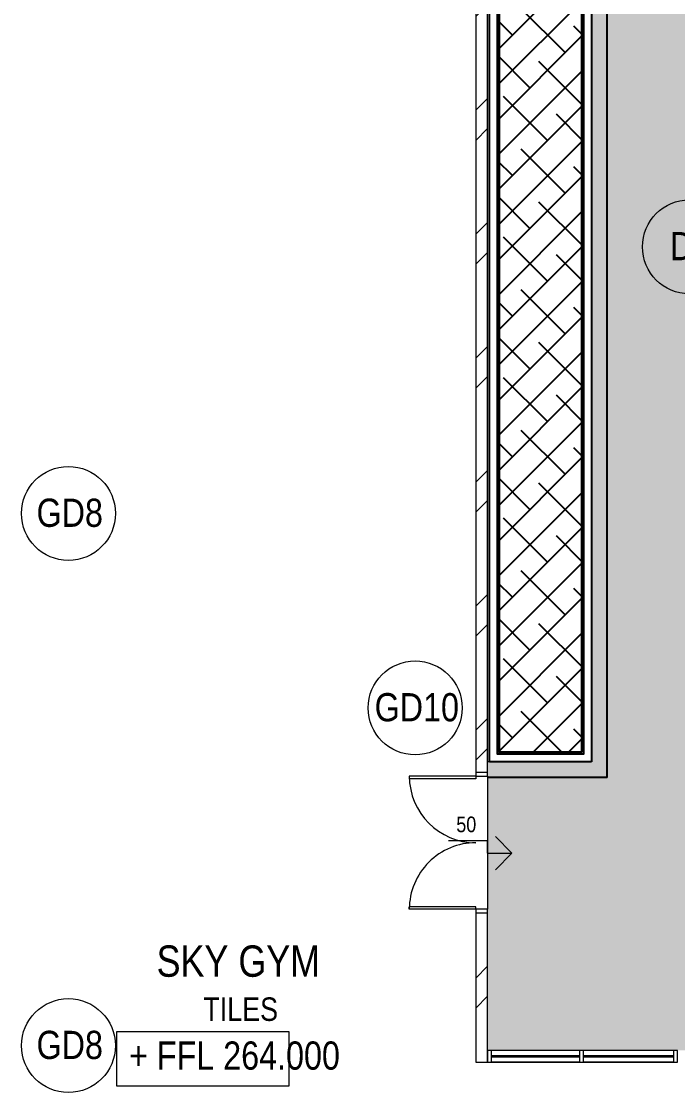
# Model space of a CAD drawing. Header units: millimetres. Extents: x -4865574 to 353735, y -2734656 to 279194.
# Drawn here: x -4844382 to -4836004, y -2701752 to -2688065 of the extents above; entities that cross this region are included whole.
import ezdxf

# ---------------------------------------------------------------- set-up
doc = ezdxf.new("R2010")
doc.units = ezdxf.units.MM
doc.layers.add('+AT9-Hardscape', color=1, linetype='Continuous')
doc.layers.add('+AT9-Hatch', color=8, linetype='Continuous')
for name, color, linetype, lineweight in [('CURTAIN-MULLION', 8, 'Continuous', 9), ('CURTAIN-MULLION-CUT', 6, 'Continuous', 9), ('CURTAINPANEL', 8, 'Continuous', 9), ('CURTAINPANEL-CUT', 6, 'Continuous', 9), ('DOOR', 8, 'Continuous', 9), ('DOOR-CUT', 6, 'Continuous', 9), ('FLOOR', 6, 'Continuous', 9), ('SYM', 9, 'Continuous', 9), ('SYM-SPOTELEV', 7, 'Continuous', 9), ('TAG-DOOR', 7, 'Continuous', 9), ('TAG-ROOM', 7, 'Continuous', 9), ('WALL-FILL-1', 7, 'Continuous', 9), ('WALL-INTCUT', 2, 'Continuous', 9)]:
    doc.layers.add(name, color=color, linetype=linetype, lineweight=lineweight)
doc.styles.add('Arial Narrow', font='', dxfattribs={"height": 360})
doc.styles.add('Arial Narrow_1', font='', dxfattribs={"height": 300})
doc.styles.add('Arial Narrow_2', font='', dxfattribs={"height": 400})
doc.styles.add('Arial Narrow_3', font='', dxfattribs={"height": 200})
doc.styles.get('Arial Narrow').set_extended_font_data('Arial Narrow')
doc.styles.get('Arial Narrow_1').set_extended_font_data('Arial Narrow')
doc.styles.get('Arial Narrow_2').set_extended_font_data('Arial Narrow')
doc.styles.get('Arial Narrow_3').set_extended_font_data('Arial Narrow')

# ---------------------------------------------------------------- blocks, each defined once
blk = doc.blocks.new('System Panel - AM_12 mm Clear Glass-6844412-LEVEL 61 _BMU ACCESS_')
at = {"layer": 'CURTAINPANEL-CUT', "color": 8}
for p, q in [((563, 6), (-563, 6)), ((-563, 6), (-563, -6)), ((563, -6), (563, 6)), ((-563, -6), (563, -6))]:
    blk.add_line(p, q, dxfattribs=at)
blk = doc.blocks.new('Rectangular Mullion - 50 x 150 mm-6826917-LEVEL 61 _BMU ACCESS_')
at = {"layer": 'CURTAIN-MULLION'}
for p, q in [((-4838629, -2686002), (-4839754, -2686002)), ((-4839754, -2686152), (-4838629, -2686152))]:
    blk.add_line(p, q, dxfattribs=at)
blk = doc.blocks.new('System Panel - AM_12 mm Clear Glass-6844415-LEVEL 61 _BMU ACCESS_')
at = {"layer": 'CURTAINPANEL-CUT', "color": 8}
for p, q in [((575, 6), (-575, 6)), ((-575, 6), (-575, -6)), ((575, -6), (575, 6)), ((-575, -6), (575, -6))]:
    blk.add_line(p, q, dxfattribs=at)
blk = doc.blocks.new('Rectangular Mullion - 50 x 150 mm-6826920-LEVEL 61 _BMU ACCESS_')
at = {"layer": 'CURTAIN-MULLION'}
for p, q in [((-4839804, -2686002), (-4840954, -2686002)), ((-4840954, -2686152), (-4839804, -2686152))]:
    blk.add_line(p, q, dxfattribs=at)
blk = doc.blocks.new('Rectangular Mullion - 50 x 150 mm-6844421-LEVEL 61 _BMU ACCESS_')
at = {"layer": 'CURTAIN-MULLION-CUT'}
for p, q in [((-50, 75), (-50, -75)), ((0, 75), (-50, 75)), ((0, -75), (0, 75)), ((-50, -75), (0, -75))]:
    blk.add_line(p, q, dxfattribs=at)
blk = doc.blocks.new('Rectangular Mullion - 50 x 150 mm-6844410-LEVEL 61 _BMU ACCESS_')
at = {"layer": 'CURTAIN-MULLION-CUT', "color": 8}
for p, q in [((-25, 75), (25, 75)), ((-25, -75), (-25, 75)), ((25, 75), (25, -75)), ((25, -75), (-25, -75))]:
    blk.add_line(p, q, dxfattribs=at)
blk = doc.blocks.new('AM_Door__GD__Double_Swing_Glass Framed - GD10_1800 x 2400 Glass-6848420-LEVEL 61 _BMU ACCESS_')
at = {"layer": 'DOOR-CUT', "color": 8}
for p, q in [((-850, 925), (-818, 925)), ((-850, 75), (-850, 925)), ((-818, 75), (-818, 925)), ((850, 925), (818, 925)), ((818, 75), (818, 925)), ((850, 75), (850, 925)), ((-850, 75), (-900, 75)), ((-850, 75), (-818, 75)), ((-850, -75), (-850, 75)), ((850, 75), (818, 75)), ((900, 75), (850, 75)), ((850, 75), (850, -75)), ((-900, -75), (-850, -75)), ((850, -75), (900, -75))]:
    blk.add_line(p, q, dxfattribs=at)
for centre, start, end in [((-850, 75), 360, 90), ((850, 75), 90, 180)]:
    blk.add_arc(centre, 850, start, end, dxfattribs=at)
blk = doc.blocks.new('T-Door - Mark-342387-LEVEL 61 _BMU ACCESS_')
at = {"layer": 'TAG-DOOR'}
blk.add_circle((0, 0), 3, dxfattribs=at)
blk = doc.blocks.new('Spot Elevations - Standard - 3_5x15_0-317568-LEVEL 61 _BMU ACCESS_')
at = {"layer": 'SYM-SPOTELEV'}
for p, q in [((-7.5, 0), (-7.5, 3.5)), ((-7.5, 3.5), (3.475, 3.5)), ((3.475, 3.5), (3.475, 0)), ((3.475, 0), (-7.5, 0))]:
    blk.add_line(p, q, dxfattribs=at)
blk = doc.blocks.new('A-Slab Step - A-Slab Step-5628179-LEVEL 61 _BMU ACCESS_')
at = {"layer": 'SYM'}
for p, q in [((1.555, 2.5), (0.494, 3.561)), ((0, 3.3), (-2.5, 3.3)), ((0, 2.5), (0, 3.3)), ((0, 2.5), (1.555, 2.5)), ((1.555, 2.5), (0.494, 1.439))]:
    blk.add_line(p, q, dxfattribs=at)

msp = doc.modelspace()

# ---------------------------------------------------------------- hatches: boundary and pattern name
at = {"layer": '+AT9-Hatch'}
h = msp.add_hatch(dxfattribs=at)
h.set_pattern_fill('CTYSQMK2', color=8, scale=1.5, angle=90)
h.set_pattern_definition([(90, (7e-15, 107.76), (-457.2, 457.2), [698.87211, -215.52789]), (180, (-107.76, 7e-15), (-457.2, -457.2), [698.87211, -215.52789]), (135, (-457.2, 349.44), (-457.201, -457.201), [152.4, -494.17986]), (405, (-457.2, 349.44), (-457.201, 457.201), [152.4, -494.17986]), (135, (-349.44, 457.2), (-457.201, -457.201), [152.4, -494.17986]), (405, (-564.96, 457.2), (-457.201, 457.201), [152.4, -494.17986])])
h.paths.add_polyline_path([(-4838379, -2701214), (-4837254, -2701214), (-4837204, -2701214), (-4836054, -2701214), (-4836004, -2701214), (-4835154, -2701214), (-4835104, -2701214), (-4835104, -2700827), (-4835104, -2697227), (-4835104, -2694227), (-4835104, -2690627), (-4835104, -2690427), (-4834954, -2690427), (-4834954, -2690627), (-4834054, -2690627), (-4834054, -2689577), (-4834954, -2689577), (-4834954, -2689677), (-4835104, -2689677), (-4835104, -2689177), (-4835104, -2689142), (-4835059, -2689117), (-4834999, -2689142), (-4834954, -2689142), (-4834954, -2688257), (-4834954, -2688212), (-4834999, -2688237), (-4835059, -2688212), (-4835104, -2688212), (-4835104, -2688177), (-4835104, -2688077), (-4835404, -2688077), (-4835404, -2687877), (-4835404, -2686027), (-4835404, -2684527), (-4835404, -2682927), (-4835404, -2677697), (-4835404, -2675032), (-4835404, -2673732), (-4836904, -2673732), (-4836904, -2697727), (-4838429, -2697727), (-4838429, -2699409), (-4838429, -2699459), (-4838429, -2701214)])
h.paths.add_polyline_path([(-4834811, -2690247), (-4834182, -2690247), (-4834182, -2690947), (-4834811, -2690947)], flags=24)
h.paths.add_polyline_path([(-4834929, -2689533), (-4834103, -2689533), (-4834103, -2690466), (-4834929, -2690466)], flags=24)
h = msp.add_hatch(dxfattribs=at)
h.set_pattern_fill('GRAVEL', color=252, scale=15, angle=270)
h.paths.add_polyline_path([(-4837104, -2685901), (-4837104, -2697527), (-4838404, -2697527), (-4838429, -2697527), (-4838429, -2697659), (-4838429, -2697709), (-4838429, -2697727), (-4836904, -2697727), (-4836904, -2682587), (-4837104, -2682587), (-4837104, -2685901)], is_closed=False)
h = msp.add_hatch(dxfattribs=at)
h.set_pattern_fill('ANSI38', color=62, scale=100)
h.paths.add_polyline_path([(-4838304, -2686001), (-4837204, -2686001), (-4837204, -2697427), (-4838304, -2697427)])
at = {"layer": 'WALL-FILL-1'}
h = msp.add_hatch(dxfattribs=at)
h.set_pattern_fill('FP_5', color=256, style=0, pattern_type=2)
h.set_pattern_definition([(45, (0, 0), (-791.9596, 791.9596), []), (45, (0, 1200), (-791.9596, 791.9596), [])])
h.paths.add_polyline_path([(-4838429, -2701364), (-4838429, -2699459), (-4838579, -2699459), (-4838579, -2701364)])
h.paths.add_polyline_path([(-4838429, -2697659), (-4838429, -2686002), (-4838579, -2686002), (-4838579, -2697659)])

# ---------------------------------------------------------------- linework, layer by layer
at = {"layer": '+AT9-Hardscape'}
for points in [[(-4836904, -2697727), (-4836904, -2673732), (-4835404, -2673732), (-4835404, -2688077)], [(-4838404, -2697527), (-4838404, -2685901), (-4837104, -2685901), (-4837104, -2697527)], [(-4837204, -2697427), (-4838304, -2697427), (-4838304, -2686001), (-4837204, -2686001), (-4837204, -2697427)], [(-4837104, -2697527), (-4838404, -2697527)], [(-4836904, -2697727), (-4838429, -2697727)]]:
    msp.add_lwpolyline(points, dxfattribs=at)
for points in [[(-4838304, -2686001), (-4837204, -2686001), (-4837204, -2697427), (-4838304, -2697427)], [(-4838279, -2686026), (-4837229, -2686026), (-4837229, -2697402), (-4838279, -2697402)]]:
    msp.add_lwpolyline(points, close=True, dxfattribs=at)
at = {"layer": 'FLOOR', "color": 1}
for p, q in [((-4836904, -2673732), (-4836904, -2697527)), ((-4837104, -2697527), (-4838429, -2697527)), ((-4838429, -2697709), (-4838429, -2699409)), ((-4837254, -2701364), (-4838379, -2701364)), ((-4836054, -2701364), (-4837204, -2701364))]:
    msp.add_line(p, q, dxfattribs=at)
at = {"layer": 'WALL-INTCUT', "color": 1}
for p, q in [((-4838579, -2686002), (-4838579, -2697659)), ((-4838429, -2697659), (-4838429, -2686002)), ((-4838579, -2697659), (-4838429, -2697659)), ((-4838579, -2699459), (-4838579, -2701364)), ((-4838429, -2699459), (-4838579, -2699459)), ((-4838429, -2701364), (-4838429, -2699459)), ((-4838579, -2701364), (-4838429, -2701364))]:
    msp.add_line(p, q, dxfattribs=at)

# ---------------------------------------------------------------- block references
at = {"layer": 'CURTAIN-MULLION', "rotation": 180}
for name, p in [('Rectangular Mullion - 50 x 150 mm-6844421-LEVEL 61 _BMU ACCESS_', (-4838429, -2701289)), ('Rectangular Mullion - 50 x 150 mm-6826917-LEVEL 61 _BMU ACCESS_', (-9677007, -5387366)), ('Rectangular Mullion - 50 x 150 mm-6826920-LEVEL 61 _BMU ACCESS_', (-9677007, -5387366))]:
    msp.add_blockref(name, p, dxfattribs=at)
at = {"layer": 'CURTAIN-MULLION', "extrusion": (0, 0, -1), "rotation": 180}
for p in [(4837229, -2701289), (4836029, -2701289)]:
    msp.add_blockref('Rectangular Mullion - 50 x 150 mm-6844410-LEVEL 61 _BMU ACCESS_', p, dxfattribs=at)
at = {"layer": 'CURTAINPANEL'}
for name, p in [('System Panel - AM_12 mm Clear Glass-6844412-LEVEL 61 _BMU ACCESS_', (-4837816, -2701289)), ('System Panel - AM_12 mm Clear Glass-6844415-LEVEL 61 _BMU ACCESS_', (-4836629, -2701289))]:
    msp.add_blockref(name, p, dxfattribs=at)
at = {"layer": 'DOOR', "rotation": 90}
msp.add_blockref('AM_Door__GD__Double_Swing_Glass Framed - GD10_1800 x 2400 Glass-6848420-LEVEL 61 _BMU ACCESS_', (-4838504, -2698559), dxfattribs=at)
at = {"layer": 'SYM', "xscale": 200, "yscale": 200, "zscale": 200, "rotation": 359.9999864736816}
msp.add_blockref('A-Slab Step - A-Slab Step-5628179-LEVEL 61 _BMU ACCESS_', (-4838429, -2699194), dxfattribs=at)
at = {"layer": 'SYM-SPOTELEV', "xscale": 199.9999999999999, "yscale": 199.9999999999999, "zscale": 199.9999999999999}
msp.add_blockref('Spot Elevations - Standard - 3_5x15_0-317568-LEVEL 61 _BMU ACCESS_', (-4841662, -2701670), dxfattribs=at)
at = {"layer": 'TAG-DOOR', "xscale": 199.9999999999999, "yscale": 199.9999999999999, "zscale": 199.9999999999999}
for p in [(-4835852, -2690945), (-4843782, -2694352), (-4839354, -2696837), (-4843782, -2701152)]:
    msp.add_blockref('T-Door - Mark-342387-LEVEL 61 _BMU ACCESS_', p, dxfattribs=at)

# ---------------------------------------------------------------- texts
at = {"layer": 'SYM-SPOTELEV', "insert": (-4843009, -2701099), "char_height": 360, "width": 3231.85, "attachment_point": 1, "line_spacing_factor": 0.974696, "style": 'Arial Narrow'}
msp.add_mtext('+ FFL 264.000', dxfattribs=at)
at = {"layer": 'TAG-DOOR', "char_height": 360, "attachment_point": 1, "style": 'Arial Narrow'}
for s, insert, width in [('D3', (-4836100, -2690756), 625.32), ('GD8', (-4844189, -2694163), 1010.13), ('GD10', (-4839872, -2696648), 1282.7), ('GD8', (-4844189, -2700963), 1010.13)]:
    msp.add_mtext(s, dxfattribs=dict(at, insert=insert, width=width))
at = {"layer": 'TAG-ROOM', "attachment_point": 1}
for s, insert, char_height, width, style in [('SKY GYM', (-4842656, -2699872), 400, 2597.47, 'Arial Narrow_2'), ('TILES', (-4842060, -2700536), 300, 1186.5, 'Arial Narrow_1')]:
    msp.add_mtext(s, dxfattribs=dict(at, insert=insert, char_height=char_height, width=width, style=style))

# ---------------------------------------------------------------- next in the draw order: texts
at = {"layer": 'SYM', "insert": (-4838829, -2698225), "char_height": 200, "width": 320.67, "attachment_point": 1, "rotation": 360, "style": 'Arial Narrow_3', "bg_fill": 3, "box_fill_scale": 1.25, "bg_fill_color": 256, "bg_fill_true_color": 13158600, "bg_fill_transparency": 0}
msp.add_mtext('50', dxfattribs=at)

doc.saveas('drawing.dxf')
